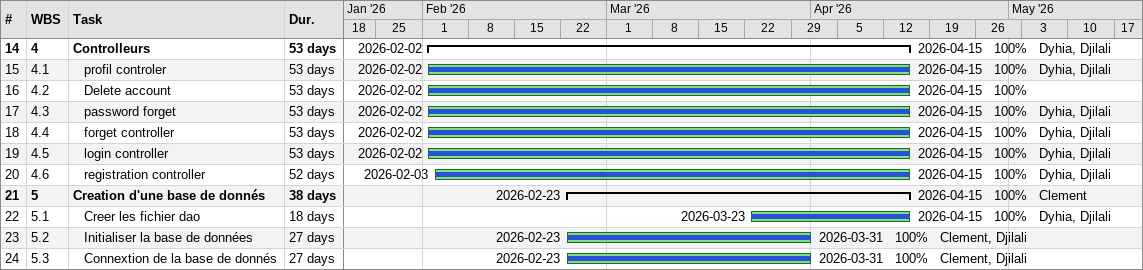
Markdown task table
| ID | WBS | Task | Duration | Start | Finish | Resources | % complete |
|---|---|---|---|---|---|---|---|
| 14 | 4 | **Controlleurs** | 53d | 2026-02-02 | 2026-04-15 | Dyhia, Djilali | 100 |
| 15 | 4.1 | profil controler | 53d | 2026-02-02 | 2026-04-15 | Dyhia, Djilali | 100 |
| 16 | 4.2 | Delete account | 53d | 2026-02-02 | 2026-04-15 |  | 100 |
| 17 | 4.3 | password forget | 53d | 2026-02-02 | 2026-04-15 | Dyhia, Djilali | 100 |
| 18 | 4.4 | forget controller | 53d | 2026-02-02 | 2026-04-15 | Dyhia, Djilali | 100 |
| 19 | 4.5 | login controller | 53d | 2026-02-02 | 2026-04-15 | Dyhia, Djilali | 100 |
| 20 | 4.6 | registration controller | 52d | 2026-02-03 | 2026-04-15 | Dyhia, Djilali | 100 |
| 21 | 5 | **Creation d'une base de donnés** | 38d | 2026-02-23 | 2026-04-15 | Clement | 100 |
| 22 | 5.1 | Creer les fichier dao | 18d | 2026-03-23 | 2026-04-15 | Dyhia, Djilali | 100 |
| 23 | 5.2 | Initialiser la base de données | 27d | 2026-02-23 | 2026-03-31 | Clement, Djilali | 100 |
| 24 | 5.3 | Connextion de la base de donnés | 27d | 2026-02-23 | 2026-03-31 | Clement, Djilali | 100 |
